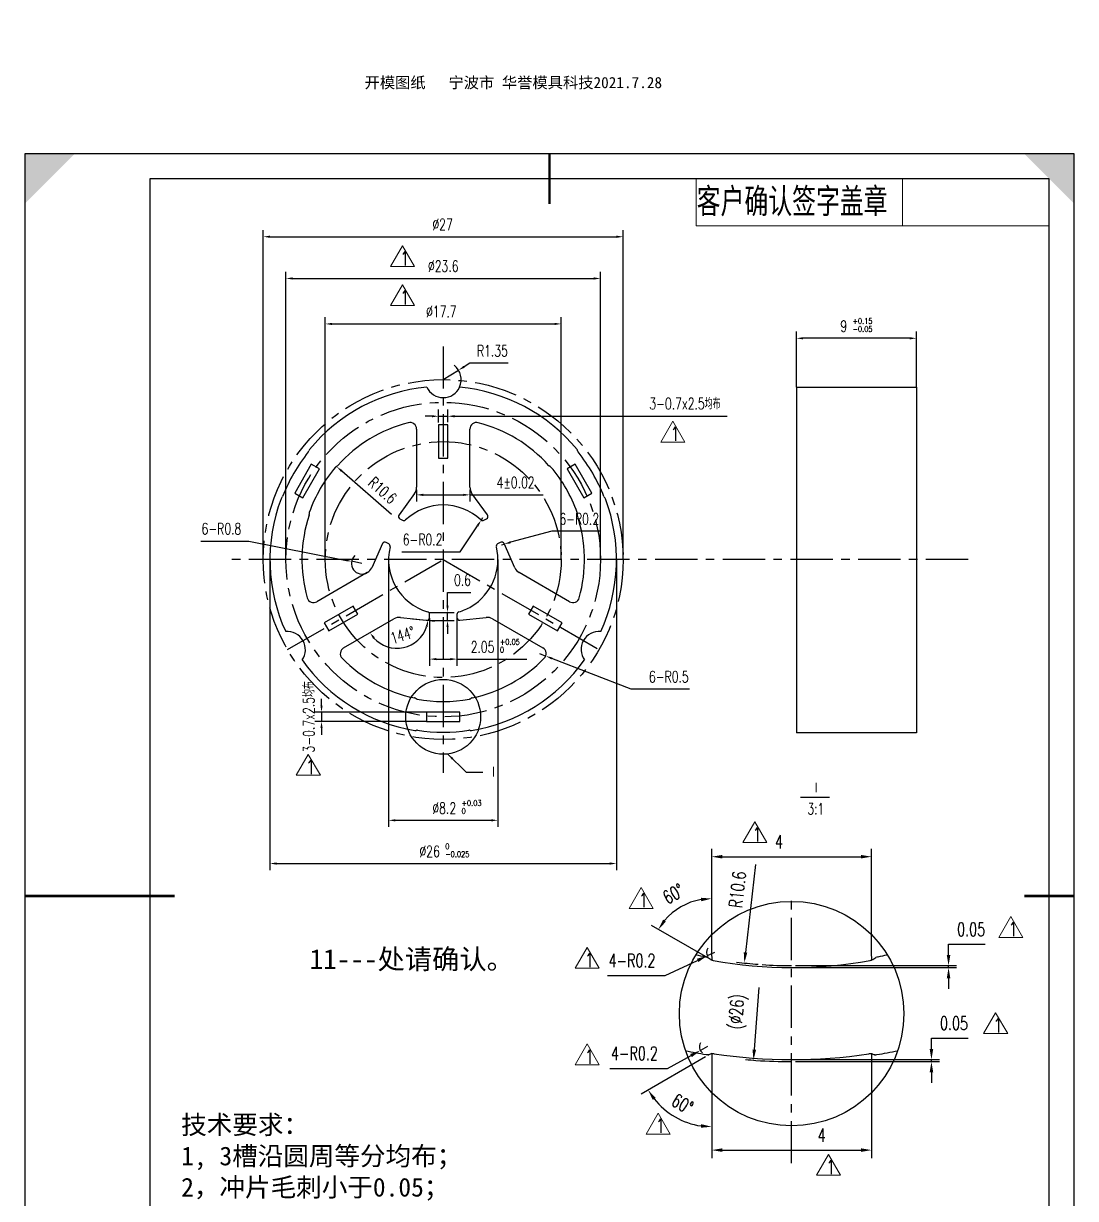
# Model space of a CAD drawing. Header units: millimetres. Extents: x 2517 to 77584, y 486 to 45347.
# Drawn here: x 2979.3 to 3058.2, y 1071.7 to 1159.9 of the extents above; entities that cross this region are included whole.
import ezdxf

# ---------------------------------------------------------------- set-up
doc = ezdxf.new("R2010")
doc.units = ezdxf.units.MM
doc.linetypes.add('CENTER', pattern=[50.8, 31.75, -6.35, 6.35, -6.35])
for name, color, linetype in [('01', 7, 'Continuous'), ('02', 1, 'Continuous'), ('3', 3, 'Continuous'), ('CENTER', 1, 'CENTER'), ('DIM', 3, 'Continuous'), ('PART', 6, 'Continuous'), ('PH', 140, 'Continuous'), ('TEXT', 3, 'Continuous'), ('图框线', 4, 'Continuous')]:
    doc.layers.add(name, color=color, linetype=linetype)
doc.layers.add('中心线', color=1, linetype='CENTER', lineweight=9)
doc.layers.add('实线', color=7, linetype='Continuous', lineweight=25)
doc.styles.add('BZZX', font='romans.shx', dxfattribs={"width": 0.8})
doc.styles.add('HZ1', font='', dxfattribs={"width": 0.8})
doc.styles.get("Standard").update_dxf_attribs({"font": 'simfang.ttf'})
doc.styles.add('工程字', font='romans.shx', dxfattribs={"width": 0.7, "bigfont": 'gbcbig.shx'})
doc.styles.get('HZ1').set_extended_font_data('NSimSun')
doc.dimstyles.new('副本 ISO-25-1.5', dxfattribs={"dimtxt": 0.85, "dimasz": 0.5, "dimexe": 0.5, "dimexo": 0, "dimgap": 0.5, "dimtad": 1, "dimtoh": 1, "dimdec": 3, "dimzin": 9, "dimdsep": 46, "dimtxsty": '工程字', "dimcen": 0.5, "dimclrd": 3, "dimclre": 3, "dimclrt": 4, "dimadec": 1, "dimazin": 0, "dimtfac": 1, "dimtdec": 3, "dimtmove": 0, "dimatfit": 3, "dimfxl": 1, "dimarcsym": 0})
doc.dimstyles.new('放大3倍', dxfattribs={"dimtxt": 1, "dimasz": 0.8, "dimexe": 0.6, "dimexo": 0.3, "dimtad": 1, "dimtoh": 1, "dimdec": 3, "dimlfac": 0.333333, "dimzin": 9, "dimdsep": 46, "dimtxsty": '工程字', "dimcen": 1, "dimclrd": 3, "dimclre": 3, "dimclrt": 4, "dimadec": 1, "dimazin": 0, "dimtfac": 0.7, "dimtdec": 3, "dimtmove": 0, "dimatfit": 3, "dimfxl": 1, "dimtolj": 1, "dimarcsym": 0})

# ---------------------------------------------------------------- blocks, each defined once
blk = doc.blocks.new('*U394')
at = {"layer": '01', "const_width": 0.5}
for points in [[(105, 297), (105, 287)], [(0, 148.5), (30, 148.5)], [(210, 148.5), (200, 148.5)], [(105, 0), (105, 5)]]:
    blk.add_lwpolyline(points, dxfattribs=at)
at = {"layer": '01'}
for points in [[(205, 292), (25, 292)], [(25, 292), (25, 5)], [(205, 5), (205, 292)], [(25, 5), (205, 5)]]:
    blk.add_lwpolyline(points, dxfattribs=at)
for points in [[(10, 297), (0, 297), (0, 287)], [(210, 287), (210, 297), (200, 297)], [(10, 0), (0, 0), (0, 10)], [(200, 0), (210, 0), (210, 10)]]:
    blk.add_solid(points, dxfattribs=at)
at = {"layer": '02'}
for points in [[(210, 297), (0, 297)], [(0, 297), (0, 0)], [(210, 0), (210, 297)], [(0, 0), (210, 0)]]:
    blk.add_lwpolyline(points, dxfattribs=at)
blk = doc.blocks.new('*D440')
at = {"layer": 'Defpoints', "color": 0, "transparency": 16777216}
for p in [(3006.701, 1119.628), (3014.901, 1119.628), (3014.901, 1100.063)]:
    blk.add_point(p, dxfattribs=at)
at = {"layer": 'DIM', "color": 3, "lineweight": -2, "transparency": 16777216}
for p, q in [((3006.701, 1119.628), (3006.701, 1099.563)), ((3014.901, 1119.628), (3014.901, 1099.563)), ((3007.201, 1100.063), (3014.401, 1100.063))]:
    blk.add_line(p, q, dxfattribs=at)
at = {"layer": 'DIM', "color": 3, "transparency": 16777216}
for points in [[(3007.201, 1100.146), (3007.201, 1099.979), (3006.701, 1100.063)], [(3014.401, 1100.146), (3014.401, 1099.979), (3014.901, 1100.063)]]:
    blk.add_solid(points, dxfattribs=at)
at = {"layer": 'DIM', "color": 4, "transparency": 16777216, "insert": (3011.83, 1101.059), "char_height": 0.85, "attachment_point": 5, "style": '工程字'}
blk.add_mtext('%%C8.2 {\\H0.5x;\\S+0.03^ 0;}', dxfattribs=at)
blk = doc.blocks.new('*D441')
at = {"layer": 'Defpoints', "color": 0, "transparency": 16777216}
for p in [(2997.801, 1119.628), (3023.801, 1119.628), (3023.801, 1096.821)]:
    blk.add_point(p, dxfattribs=at)
at = {"layer": 'DIM', "color": 3, "lineweight": -2, "transparency": 16777216}
for p, q in [((2997.801, 1119.628), (2997.801, 1096.321)), ((3023.801, 1119.628), (3023.801, 1096.321)), ((2998.301, 1096.821), (3023.301, 1096.821))]:
    blk.add_line(p, q, dxfattribs=at)
at = {"layer": 'DIM', "color": 3, "transparency": 16777216}
for points in [[(2998.301, 1096.904), (2998.301, 1096.737), (2997.801, 1096.821)], [(3023.301, 1096.904), (3023.301, 1096.737), (3023.801, 1096.821)]]:
    blk.add_solid(points, dxfattribs=at)
at = {"layer": 'DIM', "color": 4, "transparency": 16777216, "insert": (3010.888, 1097.817), "char_height": 0.85, "attachment_point": 5, "style": '工程字'}
blk.add_mtext('%%C26 {\\H0.5x;\\S0^ -0.025;}', dxfattribs=at)
blk = doc.blocks.new('*D442')
at = {"layer": 'Defpoints', "color": 0, "transparency": 16777216}
for p in [(3009.776, 1115.225), (3011.826, 1115.225), (3011.826, 1112.159)]:
    blk.add_point(p, dxfattribs=at)
at = {"layer": 'DIM', "color": 3, "lineweight": -2, "transparency": 16777216}
for p, q in [((3009.776, 1115.225), (3009.776, 1111.659)), ((3011.826, 1115.225), (3011.826, 1111.659)), ((3010.276, 1112.159), (3011.326, 1112.159)), ((3011.826, 1112.159), (3017.08, 1112.159))]:
    blk.add_line(p, q, dxfattribs=at)
at = {"layer": 'DIM', "color": 3, "transparency": 16777216}
for points in [[(3010.276, 1112.243), (3010.276, 1112.076), (3009.776, 1112.159)], [(3011.326, 1112.243), (3011.326, 1112.076), (3011.826, 1112.159)]]:
    blk.add_solid(points, dxfattribs=at)
at = {"layer": 'DIM', "color": 4, "transparency": 16777216, "insert": (3014.703, 1113.155), "char_height": 0.85, "attachment_point": 5, "style": '工程字'}
blk.add_mtext('2.05 {\\H0.5x;\\S+0.05^ 0;}', dxfattribs=at)
blk = doc.blocks.new('*D443')
at = {"layer": 'Defpoints', "color": 0, "transparency": 16777216}
for p in [(3007.396, 1115.309), (3007.275, 1115.283), (3009.61, 1115.076), (3003.052, 1112.845), (3006.844, 1113.024)]:
    blk.add_point(p, dxfattribs=at)
at = {"layer": 'DIM', "color": 3, "lineweight": -2, "transparency": 16777216}
blk.add_line((3009.61, 1115.076), (3010.158, 1115.019), dxfattribs=at)
blk.add_arc((3007.331, 1115.316), 2.343, 222.25166, 341.74834, dxfattribs=at)
at = {"layer": 'DIM', "color": 3, "transparency": 16777216}
for points in [[(3009.474, 1114.599), (3009.637, 1114.564), (3009.661, 1115.071)], [(3005.53, 1113.691), (3005.664, 1113.79), (3005.302, 1114.144)]]:
    blk.add_solid(points, dxfattribs=at)
at = {"layer": 'DIM', "color": 4, "transparency": 16777216, "insert": (3007.75, 1113.961), "char_height": 0.85, "attachment_point": 5, "rotation": 17.17907, "style": '工程字'}
blk.add_mtext('144°', dxfattribs=at)
blk = doc.blocks.new('*D444')
at = {"layer": 'Defpoints', "color": 0, "transparency": 16777216}
for p in [(3011.95, 1133.838), (3010.801, 1133.128)]:
    blk.add_point(p, dxfattribs=at)
at = {"layer": 'DIM', "color": 3, "lineweight": -2, "transparency": 16777216}
for p, q in [((3010.801, 1133.128), (3011.95, 1133.838)), ((3012.801, 1134.363), (3012.375, 1134.1)), ((3015.681, 1134.363), (3012.801, 1134.363))]:
    blk.add_line(p, q, dxfattribs=at)
blk.add_arc((3010.801, 1133.128), 1.35, 335.57438, 52.91669, dxfattribs=at)
at = {"layer": 'DIM', "color": 3, "transparency": 16777216}
blk.add_solid([(3012.331, 1134.171), (3012.419, 1134.03), (3011.95, 1133.838)], dxfattribs=at)
at = {"layer": 'DIM', "color": 4, "transparency": 16777216, "insert": (3014.491, 1135.288), "char_height": 0.85, "attachment_point": 5, "style": '工程字'}
blk.add_mtext('R1.35', dxfattribs=at)
blk = doc.blocks.new('*D459')
at = {"layer": 'Defpoints', "color": 0, "transparency": 16777216}
for p in [(3024.301, 1143.852), (2997.301, 1119.628, 0), (3024.301, 1119.628, 0)]:
    blk.add_point(p, dxfattribs=at)
at = {"layer": 'DIM', "color": 3, "lineweight": -2, "transparency": 16777216}
for p, q in [((2997.301, 1119.628), (2997.301, 1144.352)), ((2997.801, 1143.852), (3023.801, 1143.852)), ((3024.301, 1119.628), (3024.301, 1144.352))]:
    blk.add_line(p, q, dxfattribs=at)
at = {"layer": 'DIM', "color": 3, "transparency": 16777216}
for points in [[(2997.801, 1143.935), (2997.801, 1143.769), (2997.301, 1143.852)], [(3023.801, 1143.935), (3023.801, 1143.769), (3024.301, 1143.852)]]:
    blk.add_solid(points, dxfattribs=at)
at = {"layer": 'DIM', "color": 4, "transparency": 16777216, "insert": (3010.755, 1144.777), "char_height": 0.85, "attachment_point": 5, "style": '工程字'}
blk.add_mtext('%%c27', dxfattribs=at)
blk = doc.blocks.new('*D445')
at = {"layer": 'Defpoints', "color": 0, "transparency": 16777216}
for p in [(3010.451, 1130.382), (3010.451, 1129.911), (3011.151, 1129.936)]:
    blk.add_point(p, dxfattribs=at)
at = {"layer": 'DIM', "color": 3, "lineweight": -2, "transparency": 16777216}
for p, q in [((3009.951, 1130.382), (3009.451, 1130.382)), ((3010.451, 1129.911), (3010.451, 1130.882)), ((3010.451, 1130.382), (3011.151, 1130.382)), ((3011.151, 1129.936), (3011.151, 1130.882)), ((3011.651, 1130.382), (3032.114, 1130.382))]:
    blk.add_line(p, q, dxfattribs=at)
at = {"layer": 'DIM', "color": 3, "transparency": 16777216}
for points in [[(3009.951, 1130.465), (3009.951, 1130.298), (3010.451, 1130.382)], [(3011.651, 1130.465), (3011.651, 1130.298), (3011.151, 1130.382)]]:
    blk.add_solid(points, dxfattribs=at)
at = {"layer": 'DIM', "color": 4, "transparency": 16777216, "insert": (3028.937, 1131.335), "char_height": 0.85, "attachment_point": 5, "style": '工程字'}
blk.add_mtext('3-0.7x2.5均布', dxfattribs=at)
blk = doc.blocks.new('*D446')
at = {"layer": 'Defpoints', "color": 0, "transparency": 16777216}
for p in [(3008.801, 1124.855), (3012.801, 1124.855), (3012.801, 1124.484)]:
    blk.add_point(p, dxfattribs=at)
at = {"layer": 'DIM', "color": 3, "lineweight": -2, "transparency": 16777216}
for p, q in [((3008.801, 1124.855), (3008.801, 1123.984)), ((3009.301, 1124.484), (3012.301, 1124.484)), ((3012.801, 1124.855), (3012.801, 1123.984)), ((3012.801, 1124.484), (3018.293, 1124.484))]:
    blk.add_line(p, q, dxfattribs=at)
at = {"layer": 'DIM', "color": 3, "transparency": 16777216}
for points in [[(3009.301, 1124.567), (3009.301, 1124.401), (3008.801, 1124.484)], [(3012.301, 1124.567), (3012.301, 1124.401), (3012.801, 1124.484)]]:
    blk.add_solid(points, dxfattribs=at)
at = {"layer": 'DIM', "color": 4, "transparency": 16777216, "insert": (3016.234, 1125.409), "char_height": 0.85, "attachment_point": 5, "style": '工程字'}
blk.add_mtext('4%%P0.02', dxfattribs=at)
blk = doc.blocks.new('*D447')
at = {"layer": 'Defpoints', "color": 0, "transparency": 16777216}
for p in [(3002.813, 1126.596), (3010.801, 1119.628)]:
    blk.add_point(p, dxfattribs=at)
at = {"layer": 'DIM', "color": 3, "lineweight": -2, "transparency": 16777216}
blk.add_line((3006.916, 1123.017), (3003.19, 1126.268), dxfattribs=at)
at = {"layer": 'DIM', "color": 3, "transparency": 16777216}
blk.add_solid([(3003.245, 1126.33), (3003.135, 1126.205), (3002.813, 1126.596)], dxfattribs=at)
at = {"layer": 'DIM', "color": 4, "transparency": 16777216, "insert": (3006.251, 1124.825), "char_height": 0.85, "attachment_point": 5, "rotation": 318.90261, "style": '工程字'}
blk.add_mtext('R10.6', dxfattribs=at)
blk = doc.blocks.new('bj1')
at = {"layer": '中心线'}
for p, q in [((-2.41, 0), (0, 4.17)), ((2.41, 0), (0, 4.17)), ((2.41, 0), (-2.41, 0))]:
    blk.add_line(p, q, dxfattribs=at)
at = {"layer": '中心线', "insert": (-0.51, 3.02), "char_height": 2.8, "width": 1.3542, "attachment_point": 1, "style": 'BZZX'}
blk.add_mtext('1', dxfattribs=at)
blk = doc.blocks.new('*D460')
at = {"layer": 'Defpoints', "color": 0, "transparency": 16777216}
for p in [(3037.303, 1136.232), (3037.303, 1132.57), (3046.303, 1132.57)]:
    blk.add_point(p, dxfattribs=at)
at = {"layer": 'DIM', "color": 3, "lineweight": -2, "transparency": 16777216}
for p, q in [((3037.303, 1132.57), (3037.303, 1136.732)), ((3046.303, 1132.57), (3046.303, 1136.732)), ((3045.803, 1136.232), (3037.803, 1136.232))]:
    blk.add_line(p, q, dxfattribs=at)
at = {"layer": 'DIM', "color": 3, "transparency": 16777216}
for points in [[(3037.803, 1136.315), (3037.803, 1136.148), (3037.303, 1136.232)], [(3045.803, 1136.315), (3045.803, 1136.148), (3046.303, 1136.232)]]:
    blk.add_solid(points, dxfattribs=at)
at = {"layer": 'DIM', "color": 4, "transparency": 16777216, "insert": (3041.803, 1137.227), "char_height": 0.85, "attachment_point": 5, "style": '工程字'}
blk.add_mtext('9 {\\H0.5x;\\S+0.15^ -0.05;}', dxfattribs=at)
blk = doc.blocks.new('*D461')
at = {"layer": 'Defpoints', "color": 0, "transparency": 16777216}
for p in [(3009.776, 1115.659), (3009.776, 1115.059), (3011.122, 1115.059)]:
    blk.add_point(p, dxfattribs=at)
at = {"layer": 'DIM', "color": 3, "lineweight": -2, "transparency": 16777216}
for p, q in [((3011.122, 1116.159), (3011.122, 1117.166)), ((3011.122, 1117.166), (3012.869, 1117.166)), ((3009.776, 1115.659), (3011.622, 1115.659)), ((3011.122, 1115.059), (3011.122, 1115.659)), ((3009.776, 1115.059), (3011.622, 1115.059)), ((3011.122, 1114.559), (3011.122, 1114.059))]:
    blk.add_line(p, q, dxfattribs=at)
at = {"layer": 'DIM', "color": 3, "transparency": 16777216}
for points in [[(3011.039, 1116.159), (3011.205, 1116.159), (3011.122, 1115.659)], [(3011.039, 1114.559), (3011.205, 1114.559), (3011.122, 1115.059)]]:
    blk.add_solid(points, dxfattribs=at)
at = {"layer": 'DIM', "color": 4, "transparency": 16777216, "insert": (3012.245, 1118.091), "char_height": 0.85, "attachment_point": 5, "style": '工程字'}
blk.add_mtext('0.6', dxfattribs=at)
blk = doc.blocks.new('*D448')
at = {"layer": 'Defpoints', "color": 0, "transparency": 16777216}
for p in [(3003.921, 1119.497), (3004.706, 1119.343)]:
    blk.add_point(p, dxfattribs=at)
at = {"layer": 'DIM', "color": 3, "linetype": 'ByBlock', "lineweight": -2, "transparency": 16777216}
for p, q in [((2992.602, 1121.015), (2996.219, 1121.015)), ((2996.219, 1121.015), (3003.43, 1119.594)), ((3004.706, 1119.343), (3003.921, 1119.497))]:
    blk.add_line(p, q, dxfattribs=at)
blk.add_arc((3004.706, 1119.343), 0.8, 133.04118, 300, dxfattribs=at)
at = {"layer": 'DIM', "color": 3, "transparency": 16777216}
blk.add_solid([(3003.447, 1119.676), (3003.414, 1119.512), (3003.921, 1119.497)], dxfattribs=at)
at = {"layer": 'DIM', "color": 4, "transparency": 16777216, "insert": (2994.16, 1121.94), "char_height": 0.85, "attachment_point": 5, "style": '工程字'}
blk.add_mtext('6-R0.8', dxfattribs=at)
blk = doc.blocks.new('*D449')
at = {"layer": 'Defpoints', "color": 0, "transparency": 16777216}
for p in [(3018.026, 1112.571), (3018.492, 1112.39)]:
    blk.add_point(p, dxfattribs=at)
at = {"layer": 'DIM', "color": 3, "linetype": 'ByBlock', "lineweight": -2, "transparency": 16777216}
for p, q in [((3018.026, 1112.571), (3018.492, 1112.39)), ((3024.894, 1109.912), (3018.958, 1112.21)), ((3029.286, 1109.912), (3024.894, 1109.912))]:
    blk.add_line(p, q, dxfattribs=at)
at = {"layer": 'DIM', "color": 3, "transparency": 16777216}
blk.add_solid([(3018.988, 1112.287), (3018.928, 1112.132), (3018.492, 1112.39)], dxfattribs=at)
at = {"layer": 'DIM', "color": 4, "transparency": 16777216, "insert": (3027.728, 1110.837), "char_height": 0.85, "attachment_point": 5, "style": '工程字'}
blk.add_mtext('6-R0.5', dxfattribs=at)
blk = doc.blocks.new('*D462')
at = {"layer": 'Defpoints', "color": 0, "transparency": 16777216}
for p in [(3019.651, 1137.309), (3001.951, 1119.628), (3019.651, 1119.628)]:
    blk.add_point(p, dxfattribs=at)
at = {"layer": 'DIM', "color": 3, "lineweight": -2, "transparency": 16777216}
for p, q in [((3001.951, 1119.628), (3001.951, 1137.809)), ((3019.651, 1119.628), (3019.651, 1137.809)), ((3002.451, 1137.309), (3019.151, 1137.309))]:
    blk.add_line(p, q, dxfattribs=at)
at = {"layer": 'DIM', "color": 3, "transparency": 16777216}
for points in [[(3002.451, 1137.393), (3002.451, 1137.226), (3001.951, 1137.309)], [(3019.151, 1137.393), (3019.151, 1137.226), (3019.651, 1137.309)]]:
    blk.add_solid(points, dxfattribs=at)
at = {"layer": 'DIM', "color": 4, "transparency": 16777216, "insert": (3010.663, 1138.234), "char_height": 0.85, "attachment_point": 5, "style": '工程字'}
blk.add_mtext('%%c17.7', dxfattribs=at)
blk = doc.blocks.new('*D450')
at = {"layer": 'Defpoints', "color": 0, "transparency": 16777216}
for p in [(3013.648, 1122.583), (3013.758, 1122.75)]:
    blk.add_point(p, dxfattribs=at)
at = {"layer": 'DIM', "color": 3, "linetype": 'ByBlock', "lineweight": -2, "transparency": 16777216}
for p, q in [((3013.758, 1122.75), (3013.648, 1122.583)), ((3012.083, 1120.205), (3013.373, 1122.166)), ((3007.692, 1120.205), (3012.083, 1120.205))]:
    blk.add_line(p, q, dxfattribs=at)
at = {"layer": 'DIM', "color": 3, "transparency": 16777216}
blk.add_solid([(3013.304, 1122.211), (3013.443, 1122.12), (3013.648, 1122.583)], dxfattribs=at)
at = {"layer": 'DIM', "color": 4, "transparency": 16777216, "insert": (3009.25, 1121.13), "char_height": 0.85, "attachment_point": 5, "style": '工程字'}
blk.add_mtext('6-R0.2', dxfattribs=at)
blk = doc.blocks.new('*D451')
at = {"layer": 'Defpoints', "color": 0, "transparency": 16777216}
for p in [(3015.179, 1120.741), (3015.372, 1120.793)]:
    blk.add_point(p, dxfattribs=at)
at = {"layer": 'DIM', "color": 3, "linetype": 'ByBlock', "lineweight": -2, "transparency": 16777216}
for p, q in [((3018.949, 1121.75), (3015.855, 1120.922)), ((3022.566, 1121.75), (3018.949, 1121.75)), ((3015.179, 1120.741), (3015.372, 1120.793))]:
    blk.add_line(p, q, dxfattribs=at)
blk.add_arc((3015.179, 1120.741), 0.2, 14.96901, 24, dxfattribs=at)
at = {"layer": 'DIM', "color": 3, "transparency": 16777216}
blk.add_solid([(3015.833, 1121.003), (3015.877, 1120.842), (3015.372, 1120.793)], dxfattribs=at)
at = {"layer": 'DIM', "color": 4, "transparency": 16777216, "insert": (3021.007, 1122.675), "char_height": 0.85, "attachment_point": 5, "style": '工程字'}
blk.add_mtext('6-R0.2', dxfattribs=at)
blk = doc.blocks.new('*D463')
at = {"layer": 'Defpoints', "color": 0, "transparency": 16777216}
for p in [(3022.601, 1140.721), (2999.001, 1119.628, 0), (3022.601, 1119.628, 0)]:
    blk.add_point(p, dxfattribs=at)
at = {"layer": 'DIM', "color": 3, "lineweight": -2, "transparency": 16777216}
for p, q in [((2999.001, 1119.628), (2999.001, 1141.221)), ((3022.601, 1119.628), (3022.601, 1141.221)), ((2999.501, 1140.721), (3022.101, 1140.721))]:
    blk.add_line(p, q, dxfattribs=at)
at = {"layer": 'DIM', "color": 3, "transparency": 16777216}
for points in [[(2999.501, 1140.804), (2999.501, 1140.638), (2999.001, 1140.721)], [(3022.101, 1140.804), (3022.101, 1140.638), (3022.601, 1140.721)]]:
    blk.add_solid(points, dxfattribs=at)
at = {"layer": 'DIM', "color": 4, "transparency": 16777216, "insert": (3010.801, 1141.646), "char_height": 0.85, "attachment_point": 5, "style": '工程字'}
blk.add_mtext('%%c23.6', dxfattribs=at)
blk = doc.blocks.new('*D464')
at = {"layer": 'Defpoints', "color": 0, "transparency": 16777216}
for p in [(3001.671, 1107.478), (3009.551, 1108.178), (3009.551, 1107.478)]:
    blk.add_point(p, dxfattribs=at)
at = {"layer": 'DIM', "color": 3, "lineweight": -2, "transparency": 16777216}
for p, q in [((3001.671, 1108.678), (3001.671, 1109.178)), ((3009.551, 1108.178), (3001.171, 1108.178)), ((3009.551, 1107.478), (3001.171, 1107.478)), ((3001.671, 1108.178), (3001.671, 1107.478)), ((3001.671, 1106.978), (3001.671, 1106.478))]:
    blk.add_line(p, q, dxfattribs=at)
at = {"layer": 'DIM', "color": 3, "transparency": 16777216}
for points in [[(3001.587, 1108.678), (3001.754, 1108.678), (3001.671, 1108.178)], [(3001.587, 1106.978), (3001.754, 1106.978), (3001.671, 1107.478)]]:
    blk.add_solid(points, dxfattribs=at)
at = {"layer": 'DIM', "color": 4, "transparency": 16777216, "insert": (3000.718, 1107.828), "char_height": 0.85, "attachment_point": 5, "rotation": 90, "style": '工程字'}
blk.add_mtext('3-0.7x2.5均布', dxfattribs=at)
blk = doc.blocks.new('*D452')
at = {"layer": 'Defpoints', "color": 0, "transparency": 16777216}
for p in [(3030.944, 1082.574), (3042.944, 1082.574, 0), (3042.944, 1075.317)]:
    blk.add_point(p, dxfattribs=at)
at = {"layer": 'PART', "color": 3, "lineweight": -2, "transparency": 16777216}
for p, q in [((3030.944, 1082.274), (3030.944, 1074.717)), ((3042.944, 1082.274), (3042.944, 1074.717)), ((3031.744, 1075.317), (3042.144, 1075.317))]:
    blk.add_line(p, q, dxfattribs=at)
at = {"layer": 'PART', "color": 3, "transparency": 16777216}
for points in [[(3031.744, 1075.451), (3031.744, 1075.184), (3030.944, 1075.317)], [(3042.144, 1075.451), (3042.144, 1075.184), (3042.944, 1075.317)]]:
    blk.add_solid(points, dxfattribs=at)
at = {"layer": 'PART', "color": 4, "transparency": 16777216, "insert": (3039.204, 1076.442), "char_height": 1, "attachment_point": 5, "style": '工程字'}
blk.add_mtext('\\A1;4', dxfattribs=at)
blk = doc.blocks.new('*D453')
at = {"layer": 'Defpoints', "color": 0, "transparency": 16777216}
for p in [(3042.944, 1097.333), (3030.944, 1089.576), (3042.944, 1089.576)]:
    blk.add_point(p, dxfattribs=at)
at = {"layer": 'PART', "color": 3, "lineweight": -2, "transparency": 16777216}
for p, q in [((3030.944, 1089.876), (3030.944, 1097.933)), ((3042.944, 1089.876), (3042.944, 1097.933)), ((3031.744, 1097.333), (3042.144, 1097.333))]:
    blk.add_line(p, q, dxfattribs=at)
at = {"layer": 'PART', "color": 3, "transparency": 16777216}
for points in [[(3031.744, 1097.467), (3031.744, 1097.2), (3030.944, 1097.333)], [(3042.144, 1097.467), (3042.144, 1097.2), (3042.944, 1097.333)]]:
    blk.add_solid(points, dxfattribs=at)
at = {"layer": 'PART', "color": 4, "transparency": 16777216, "insert": (3035.994, 1098.458), "char_height": 1, "attachment_point": 5, "style": '工程字'}
blk.add_mtext('\\A1;4', dxfattribs=at)
blk = doc.blocks.new('*D454')
at = {"layer": 'Defpoints', "color": 0, "transparency": 16777216}
for p in [(3036.944, 1089.158), (3036.944, 1089.008), (3048.719, 1089.158)]:
    blk.add_point(p, dxfattribs=at)
at = {"layer": 'PART', "color": 3, "lineweight": -2, "transparency": 16777216}
for p, q in [((3048.719, 1089.958), (3048.719, 1090.758)), ((3048.719, 1090.758), (3051.477, 1090.758)), ((3037.244, 1089.158), (3049.319, 1089.158)), ((3037.244, 1089.008), (3049.319, 1089.008)), ((3048.719, 1089.008), (3048.719, 1089.158)), ((3048.719, 1088.208), (3048.719, 1087.408))]:
    blk.add_line(p, q, dxfattribs=at)
at = {"layer": 'PART', "color": 3, "transparency": 16777216}
for points in [[(3048.586, 1089.958), (3048.852, 1089.958), (3048.719, 1089.158)], [(3048.586, 1088.208), (3048.852, 1088.208), (3048.719, 1089.008)]]:
    blk.add_solid(points, dxfattribs=at)
at = {"layer": 'PART', "color": 4, "transparency": 16777216, "insert": (3050.411, 1091.883), "char_height": 1, "attachment_point": 5, "style": '工程字'}
blk.add_mtext('\\A1;0.05', dxfattribs=at)
blk = doc.blocks.new('*D455')
at = {"layer": 'Defpoints', "color": 0, "transparency": 16777216}
for p in [(3036.944, 1082.108), (3036.944, 1081.958), (3047.435, 1082.108)]:
    blk.add_point(p, dxfattribs=at)
at = {"layer": 'PART', "color": 3, "lineweight": -2, "transparency": 16777216}
for p, q in [((3047.435, 1082.908), (3047.435, 1083.708)), ((3047.435, 1083.708), (3050.193, 1083.708)), ((3037.244, 1082.108), (3048.035, 1082.108)), ((3037.244, 1081.958), (3048.035, 1081.958)), ((3047.435, 1081.958), (3047.435, 1082.108)), ((3047.435, 1081.158), (3047.435, 1080.358))]:
    blk.add_line(p, q, dxfattribs=at)
at = {"layer": 'PART', "color": 3, "transparency": 16777216}
for points in [[(3047.301, 1082.908), (3047.568, 1082.908), (3047.435, 1082.108)], [(3047.301, 1081.158), (3047.568, 1081.158), (3047.435, 1081.958)]]:
    blk.add_solid(points, dxfattribs=at)
at = {"layer": 'PART', "color": 4, "transparency": 16777216, "insert": (3049.126, 1084.833), "char_height": 1, "attachment_point": 5, "style": '工程字'}
blk.add_mtext('\\A1;0.05', dxfattribs=at)
blk = doc.blocks.new('*D437')
at = {"layer": 'Defpoints', "color": 0, "transparency": 16777216}
for p in [(3036.944, 1120.958), (3033.395, 1089.356)]:
    blk.add_point(p, dxfattribs=at)
at = {"layer": 'PART', "color": 3, "lineweight": -2, "transparency": 16777216}
blk.add_line((3034.226, 1096.754), (3033.484, 1090.151), dxfattribs=at)
blk.add_arc((3036.944, 1120.958), 31.8, 262.51113, 265.47146, dxfattribs=at)
at = {"layer": 'PART', "color": 3, "transparency": 16777216}
blk.add_solid([(3033.352, 1090.166), (3033.617, 1090.136), (3033.395, 1089.356)], dxfattribs=at)
at = {"layer": 'PART', "color": 4, "transparency": 16777216, "insert": (3032.882, 1094.868), "char_height": 1, "attachment_point": 5, "rotation": 83.59218, "style": '工程字'}
blk.add_mtext('\\A1;R10.6', dxfattribs=at)
blk = doc.blocks.new('*D456')
at = {"layer": 'Defpoints', "color": 0, "transparency": 16777216}
for p in [(3039.805, 1159.853), (3034.083, 1082.063)]:
    blk.add_point(p, dxfattribs=at)
at = {"layer": 'PART', "color": 3, "lineweight": -2, "transparency": 16777216}
blk.add_line((3034.485, 1087.531), (3034.142, 1082.861), dxfattribs=at)
blk.add_arc((3036.944, 1120.958), 39, 264.91126, 266.06707, dxfattribs=at)
at = {"layer": 'PART', "color": 3, "transparency": 16777216}
blk.add_solid([(3034.009, 1082.87), (3034.275, 1082.851), (3034.083, 1082.063)], dxfattribs=at)
at = {"layer": 'PART', "color": 4, "transparency": 16777216, "insert": (3032.96, 1085.697), "char_height": 1, "attachment_point": 5, "rotation": 85.79273, "style": '工程字'}
blk.add_mtext('\\A1;(∅26)', dxfattribs=at)
blk = doc.blocks.new('*D438')
at = {"layer": 'Defpoints', "color": 0, "transparency": 16777216}
for p in [(3030.096, 1082.795), (3030.623, 1083.081)]:
    blk.add_point(p, dxfattribs=at)
at = {"layer": 'PART', "color": 3, "lineweight": -2, "transparency": 16777216}
for p, q in [((3030.623, 1083.081), (3030.096, 1082.795)), ((3027.624, 1081.453), (3029.393, 1082.413)), ((3023.299, 1081.453), (3027.624, 1081.453))]:
    blk.add_line(p, q, dxfattribs=at)
blk.add_arc((3030.623, 1083.081), 0.6, 151.20549, 231.878, dxfattribs=at)
at = {"layer": 'PART', "color": 3, "transparency": 16777216}
blk.add_solid([(3029.33, 1082.531), (3029.457, 1082.296), (3030.096, 1082.795)], dxfattribs=at)
at = {"layer": 'PART', "color": 4, "transparency": 16777216, "insert": (3025.149, 1082.578), "char_height": 1, "attachment_point": 5, "style": '工程字'}
blk.add_mtext('\\A1;4-R0.2', dxfattribs=at)
blk = doc.blocks.new('*D439')
at = {"layer": 'Defpoints', "color": 0, "transparency": 16777216}
for p in [(3030.612, 1089.893), (3031.156, 1090.147)]:
    blk.add_point(p, dxfattribs=at)
at = {"layer": 'PART', "color": 3, "lineweight": -2, "transparency": 16777216}
for p, q in [((3031.156, 1090.147), (3030.612, 1089.893)), ((3027.443, 1088.411), (3029.888, 1089.554)), ((3023.118, 1088.411), (3027.443, 1088.411))]:
    blk.add_line(p, q, dxfattribs=at)
blk.add_arc((3031.156, 1090.147), 0.6, 147.75347, 211.35211, dxfattribs=at)
at = {"layer": 'PART', "color": 3, "transparency": 16777216}
blk.add_solid([(3029.831, 1089.675), (3029.944, 1089.433), (3030.612, 1089.893)], dxfattribs=at)
at = {"layer": 'PART', "color": 4, "transparency": 16777216, "insert": (3024.968, 1089.536), "char_height": 1, "attachment_point": 5, "style": '工程字'}
blk.add_mtext('\\A1;4-R0.2', dxfattribs=at)
blk = doc.blocks.new('*D457')
at = {"layer": 'Defpoints', "color": 0, "transparency": 16777216}
for p in [(3030.738, 1082.455, 0), (3030.944, 1082.574, 0), (3030.944, 1082.574, 0), (3030.944, 1082.301, 0), (3027.408, 1078.359)]:
    blk.add_point(p, dxfattribs=at)
at = {"layer": 'PART', "color": 3, "lineweight": -2, "transparency": 16777216}
for p, q in [((3030.478, 1082.305), (3025.66, 1079.523)), ((3030.944, 1082.001), (3030.944, 1076.472))]:
    blk.add_line(p, q, dxfattribs=at)
blk.add_arc((3030.944, 1082.574), 5.502, 218.33838, 261.66162, dxfattribs=at)
at = {"layer": 'PART', "color": 3, "transparency": 16777216}
for points in [[(3026.518, 1079.086), (3026.739, 1079.236), (3026.179, 1079.823)], [(3030.156, 1077.263), (3030.137, 1076.997), (3030.944, 1077.072)]]:
    blk.add_solid(points, dxfattribs=at)
at = {"layer": 'PART', "color": 4, "transparency": 16777216, "insert": (3028.756, 1078.783), "char_height": 1, "attachment_point": 5, "rotation": 330, "style": '工程字'}
blk.add_mtext('\\A1;60°', dxfattribs=at)
blk = doc.blocks.new('*D458')
at = {"layer": 'Defpoints', "color": 0, "transparency": 16777216}
for p in [(3029.366, 1093.911), (3030.944, 1089.849), (3030.908, 1089.597), (3030.944, 1089.576), (3030.944, 1089.576)]:
    blk.add_point(p, dxfattribs=at)
at = {"layer": 'PART', "color": 3, "lineweight": -2, "transparency": 16777216}
for p, q in [((3030.944, 1090.149), (3030.944, 1094.789)), ((3030.648, 1089.747), (3026.43, 1092.183))]:
    blk.add_line(p, q, dxfattribs=at)
blk.add_arc((3030.944, 1089.576), 4.613, 99.94922, 140.05078, dxfattribs=at)
at = {"layer": 'PART', "color": 3, "transparency": 16777216}
for points in [[(3030.136, 1094.252), (3030.159, 1093.987), (3030.944, 1094.189)], [(3027.517, 1092.462), (3027.299, 1092.614), (3026.949, 1091.883)]]:
    blk.add_solid(points, dxfattribs=at)
at = {"layer": 'PART', "color": 4, "transparency": 16777216, "insert": (3028.075, 1094.545), "char_height": 1, "attachment_point": 5, "rotation": 30, "style": '工程字'}
blk.add_mtext('\\A1;60°', dxfattribs=at)

msp = doc.modelspace()

# ---------------------------------------------------------------- linework, layer by layer
at = {"layer": '3'}
for p, q in [((3009.776, 1115.5441), (3009.776, 1115.6587)), ((3008.503, 1115.1925), (3009.776, 1115.0587)), ((3009.776, 1115.2253), (3009.776, 1115.0587))]:
    msp.add_line(p, q, dxfattribs=at)
at = {"layer": 'CENTER', "ltscale": 0.1}
for p, q in [((3010.801, 1135.6285, 0), (3010.801, 1103.6285, 0)), ((3050.1885, 1119.6285, 0), (2994.801, 1119.6285, 0)), ((3036.9442, 1074.3254), (3036.9442, 1094.3842))]:
    msp.add_line(p, q, dxfattribs=at)
at = {"layer": 'CENTER', "linetype": 'CENTER', "ltscale": 0.1}
for p, q in [((2999.1097, 1112.8785), (3010.801, 1119.6285, 0)), ((3010.801, 1119.6285, 0), (3022.4924, 1112.8785))]:
    msp.add_line(p, q, dxfattribs=at)
at = {"layer": 'CENTER', "ltscale": 0.1}
for centre, radius in [((3010.801, 1119.6285, 0), 13.5), ((3010.801, 1119.6285, 0), 11.8), ((3010.801, 1119.6285), 8.85)]:
    msp.add_circle(centre, radius, dxfattribs=at)
at = {"layer": 'DIM', "color": 4}
msp.add_line((3037.6014, 1101.7934), (3039.7733, 1101.7934), dxfattribs=at)
at = {"layer": 'PART', "color": 7}
for p, q in [((3037.3033, 1132.5702), (3046.3033, 1132.5702)), ((3037.3033, 1132.5702, 0), (3037.3033, 1106.6285, 0)), ((3046.3033, 1132.5702, 0), (3046.3033, 1106.6285, 0)), ((3008.801, 1129.4142), (3008.801, 1125.05)), ((3012.801, 1125.05), (3012.801, 1129.4142)), ((3002.7714, 1126.6078), (3002.8486, 1126.6523)), ((3018.8307, 1126.6078), (3018.7535, 1126.6523)), ((3008.6482, 1124.5797), (3007.4865, 1122.9808)), ((3014.1155, 1122.9808), (3012.9538, 1124.5797)), ((3000.742, 1123.0927), (3000.742, 1123.0036)), ((3007.5483, 1122.69), (3007.7439, 1122.5771)), ((3013.8581, 1122.5771), (3014.0537, 1122.69)), ((3020.8601, 1123.0927), (3020.8601, 1123.0036)), ((3006.2406, 1120.8228), (3005.4367, 1119.0172)), ((3006.7189, 1120.8017), (3006.5233, 1120.9147)), ((3015.0787, 1120.9147), (3014.8831, 1120.8017)), ((3016.1653, 1119.0172), (3015.3614, 1120.8228)), ((3005.1059, 1118.6498), (3001.3264, 1116.4677)), ((3020.2757, 1116.4677), (3016.4962, 1118.6498)), ((3009.776, 1115.2808), (3009.776, 1115.5067)), ((3011.826, 1115.5067), (3011.826, 1115.2808)), ((3003.3264, 1113.0036), (3007.1059, 1115.1857)), ((3007.5895, 1115.2885), (3009.5551, 1115.0819)), ((3012.0469, 1115.0819), (3014.0125, 1115.2885)), ((3014.4962, 1115.1857), (3018.2757, 1113.0036)), ((3008.7716, 1109.1849), (3008.6944, 1109.2295)), ((3012.8304, 1109.1849), (3012.9076, 1109.2295)), ((3046.3033, 1106.6285), (3037.3033, 1106.6285)), ((3030.856, 1089.627), (3030.6243, 1089.7608)), ((3043.0324, 1089.627, 0), (3043.264, 1089.7608, 0))]:
    msp.add_line(p, q, dxfattribs=at)
at = {"layer": 'PART', "color": 3}
for p, q in [((3030.5622, 1089.7966), (3030.5407, 1089.8091)), ((3030.9442, 1089.8491), (3030.9442, 1089.5761)), ((3042.9442, 1089.8491), (3042.9442, 1089.5761)), ((3043.3316, 1089.7998, 0), (3043.3477, 1089.8091, 0)), ((3030.9442, 1089.5761), (3030.9083, 1089.5968)), ((3042.9442, 1089.5761, 0), (3042.9623, 1089.5865, 0)), ((3030.9442, 1082.5738, 0), (3030.7378, 1082.4547, 0)), ((3030.9442, 1082.5738, 0), (3030.9442, 1082.3008, 0)), ((3042.9442, 1082.5738, 0), (3043.1505, 1082.4547, 0)), ((3042.9442, 1082.5738, 0), (3042.9442, 1082.3008, 0))]:
    msp.add_line(p, q, dxfattribs=at)
at = {"layer": 'PART', "color": 7}
for points in [[(3010.451, 1127.2285), (3011.151, 1127.2285), (3011.151, 1129.7285), (3010.451, 1129.7285)], [(3001.51, 1126.436), (3000.9038, 1126.786), (2999.6538, 1124.621), (3000.26, 1124.271)], [(3021.342, 1124.271), (3021.9482, 1124.621), (3020.6982, 1126.786), (3020.092, 1126.436)], [(3004.3942, 1115.5254), (3004.0442, 1116.1316), (3001.8792, 1114.8816), (3002.2292, 1114.2754)], [(3017.5578, 1116.1316), (3017.2078, 1115.5254), (3019.3729, 1114.2754), (3019.7229, 1114.8816)], [(3009.551, 1108.1785), (3009.551, 1107.4785), (3012.051, 1107.4785), (3012.051, 1108.1785)]]:
    msp.add_lwpolyline(points, close=True, dxfattribs=at)
for centre, radius, start, end in [((3010.801, 1119.6285), 13, 95.425524, 140.569086), ((3010.801, 1133.1285), 1.35, 204.425624, 335.574376), ((3010.801, 1119.6285), 13, 39.430914, 84.574476), ((3010.801, 1119.6285), 10.6, 104.331088, 138.253211), ((3008.301, 1129.4142), 0.5, 360, 104.331088), ((3013.301, 1129.4142), 0.5, 75.668912, 180), ((3010.801, 1119.6285), 10.6, 41.746789, 75.668912), ((3010.801, 1119.6285), 12.95, 141.4243, 158.5757), ((3000.5206, 1127.8281), 0.2, 321.4243, 349.954601), ((3000.9144, 1127.7584), 0.2, 140.569086, 169.954601), ((3020.6876, 1127.7584), 0.2, 10.045399, 39.430914), ((3021.0815, 1127.8281), 0.2, 190.045399, 218.5757), ((3010.801, 1119.6285), 12.95, 21.4243, 38.5757), ((3010.801, 1119.6285), 10.65, 139.360342, 160.639658), ((3002.8714, 1126.4346), 0.2, 120, 139.360342), ((3002.7486, 1126.8256), 0.2, 300, 318.210549), ((3018.8535, 1126.8256), 0.2, 221.789451, 240), ((3018.7307, 1126.4346), 0.2, 40.639658, 60), ((3010.801, 1119.6285), 10.65, 19.360342, 40.639658), ((3008.001, 1125.05), 0.8, 324, 360), ((3013.601, 1125.05), 0.8, 180, 216), ((3010.801, 1119.6285), 13, 159.430914, 204.574476), ((2998.817, 1124.1256), 0.2, 130.045399, 159.430914), ((2998.5597, 1124.4318), 0.2, 310.045399, 338.5757), ((3010.801, 1119.6285), 13, 335.425524, 20.569086), ((3023.0424, 1124.4318), 0.2, 201.4243, 229.954601), ((3022.785, 1124.1256), 0.2, 20.569086, 49.954601), ((3010.801, 1119.6285), 4.1, 46.551898, 133.448102), ((3010.801, 1119.6285), 10.6, 161.746789, 195.668912), ((3000.542, 1123.0036), 0.2, 341.789451, 360), ((3000.942, 1123.0927), 0.2, 160.639658, 180), ((3007.6483, 1122.8632), 0.2, 144, 240), ((3007.8439, 1122.7503), 0.2, 240, 313.448102), ((3013.7581, 1122.7503), 0.2, 226.551898, 300), ((3013.9537, 1122.8632), 0.2, 300, 36), ((3020.6601, 1123.0927), 0.2, 360, 19.360342), ((3021.0601, 1123.0036), 0.2, 180, 198.210549), ((3010.801, 1119.6285), 10.6, 344.331088, 18.253211), ((3006.4233, 1120.7414), 0.2, 60, 156), ((3006.6189, 1120.6285), 0.2, 346.551898, 60), ((3014.9831, 1120.6285), 0.2, 120, 193.448102), ((3015.1787, 1120.7414), 0.2, 24, 120), ((3010.801, 1119.6285), 4.1, 166.551898, 253.448102), ((3010.801, 1119.6285), 4.1, 300.803596, 13.448102), ((3004.7059, 1119.3426), 0.8, 300, 336), ((3016.8962, 1119.3426), 0.8, 204, 240), ((3001.0764, 1116.9007), 0.5, 195.668912, 300), ((3020.5257, 1116.9007), 0.5, 240, 344.331088), ((3009.576, 1115.5067), 0.2, 360, 73.448102), ((3012.026, 1115.5067), 0.2, 106.551898, 180), ((3010.801, 1119.6285), 4.1, 286.551898, 300.803596), ((3007.5059, 1114.4929), 0.8, 84, 120), ((3009.576, 1115.2808), 0.2, 264, 0), ((3012.026, 1115.2808), 0.2, 180, 276), ((3014.0962, 1114.4929), 0.8, 60, 96), ((2999.1097, 1112.8785), 1.35, 324.425624, 95.574376), ((3022.4924, 1112.8785), 1.35, 84.425624, 215.574376), ((3003.5764, 1112.5706), 0.5, 120, 224.331088), ((3018.0257, 1112.5706), 0.5, 315.668912, 60), ((3010.801, 1119.6285), 13, 215.425524, 260.569086), ((3010.801, 1119.6285), 10.6, 224.331088, 258.210549), ((3010.801, 1119.6285), 13, 279.430914, 324.574476), ((3010.801, 1119.6285), 10.6, 281.789451, 315.668912), ((3008.5944, 1109.0563), 0.2, 60, 78.210549), ((3008.8716, 1109.3581), 0.2, 240, 259.360342), ((3010.801, 1119.6285), 10.65, 259.360342, 280.639658), ((3012.7304, 1109.3581), 0.2, 280.639658, 300), ((3013.0076, 1109.0563), 0.2, 101.789451, 120), ((3008.7036, 1107.0015), 0.2, 260.569086, 289.954601), ((3008.8402, 1106.6255), 0.2, 81.4243, 109.954601), ((3010.801, 1119.6285), 12.95, 261.4243, 278.5757), ((3012.7619, 1106.6255), 0.2, 70.045399, 98.5757), ((3012.8984, 1107.0015), 0.2, 250.045399, 279.430914), ((3036.9442, 1120.9577), 31.8, 256.965592, 258.210549), ((3030.3243, 1089.2411), 0.6, 60, 78.210549), ((3043.564, 1089.2411), 0.6, 101.789451, 120), ((3036.9442, 1120.9577), 31.8, 281.789451, 283.034408), ((3031.156, 1090.1466), 0.6, 240, 259.360342), ((3036.9442, 1120.9577), 31.95, 259.360342, 280.639658), ((3042.7324, 1090.1466), 0.6, 280.639658, 300), ((3036.9442, 1120.9577), 39, 258.23481, 260.52589), ((3036.9442, 1120.9577), 39, 279.430914, 281.76519), ((3030.6235, 1083.0814), 0.6, 260.52589, 289.911405), ((3031.0321, 1081.9532), 0.6, 81.381103, 109.911405), ((3036.9442, 1120.9577), 38.85, 261.381103, 278.5757), ((3042.8268, 1081.9487), 0.6, 70.045399, 98.5757), ((3043.2363, 1083.0767), 0.6, 250.045399, 279.430914)]:
    msp.add_arc(centre, radius, start, end, dxfattribs=at)
at = {"layer": 'PART', "color": 3}
for radius, start, end in [(31.8, 258.336543, 258.383019), (31.8, 281.616981, 281.651056), (31.95, 259.175961, 259.248479), (31.8, 266.011984, 270), (31.95, 280.759008, 280.824039), (39, 260.73868, 260.843215), (38.85, 261.115672, 261.231704), (39, 266.067072, 270), (38.85, 278.7921, 278.884328), (39, 279.156785, 279.302953)]:
    msp.add_arc((3036.9442, 1120.9577), radius, start, end, dxfattribs=at)
at = {"layer": 'TEXT', "color": 3}
for centre, radius in [((3010.801, 1107.8285, 0), 2.8081), ((3036.9442, 1085.5577, 0), 8.4243)]:
    msp.add_circle(centre, radius, dxfattribs=at)
at = {"layer": '图框线', "color": 7, "linetype": 'Continuous', "lineweight": 20}
for p, q in [((3029.7885, 1148.1915), (3029.7885, 1144.6741)), ((3045.2707, 1148.1915), (3045.2707, 1144.6741)), ((3056.2752, 1144.6741), (3029.7885, 1144.6741))]:
    msp.add_line(p, q, dxfattribs=at)

# ---------------------------------------------------------------- block references
at = {"xscale": 0.375, "yscale": 0.375, "zscale": 0.375}
msp.add_blockref('*U394', (2979.4002, 1038.6915), dxfattribs=at)
at = {"layer": 'PH', "xscale": 0.375, "yscale": 0.375, "zscale": 0.375}
for p in [(3007.7465, 1141.6074), (3007.7465, 1138.6875), (3028.0352, 1128.4474), (3000.6768, 1103.4465), (3034.1749, 1098.3979), (3025.6546, 1093.4555), (3053.3828, 1091.2801), (3021.5984, 1088.9665), (3052.2532, 1084.0646), (3021.6021, 1081.7205), (3026.9288, 1076.5206), (3039.7022, 1073.4332)]:
    msp.add_blockref('bj1', p, dxfattribs=at)

# ---------------------------------------------------------------- texts
at = {"layer": 'DIM', "style": 'HZ1', "width": 0.7}
msp.add_text('客户确认签字盖章', height=1.875, dxfattribs=at).set_placement((3029.8195, 1145.5981))
at = {"layer": 'DIM', "color": 4, "char_height": 0.85, "attachment_point": 1, "style": '工程字'}
for s, insert in [('Ⅰ', (3014.2792, 1104.1137, 0)), ('Ⅰ', (3038.4872, 1102.9212, 0)), ('3:1', (3038.1206, 1101.3478, 0))]:
    msp.add_mtext(s, dxfattribs=dict(at, insert=insert))
at = {"layer": 'DIM', "attachment_point": 1}
for s, insert, char_height, width in [('{\\fSimSun|b0|i0|c134|p2;\\C2;11---处请确认。}', (3000.7706, 1090.3971), 1.5, 60.82125), ('技术要求：\\P1, 3槽沿圆周等分均布；\\P2，冲片毛刺小于0.05；\\P3，槽型尺寸公差H10，其余未注尺寸公差按GB1804-F级精度要求；\\P4，各锐角允许为R0.2mm.\\P   ', (2991.138, 1077.9263), 1.40625, 45.641052)]:
    msp.add_mtext(s, dxfattribs=dict(at, insert=insert, char_height=char_height, width=width))
at = {"layer": '实线', "insert": (3015.2012, 1155.3725), "char_height": 0.84, "width": 24.66191, "attachment_point": 5}
msp.add_mtext('{\\C2;\\c130814;   \\fSimSun|b0|i0|c134|p6;开模图纸\\Ftxt|c134;   \\fSimSun|b0|i0|c134|p6;宁波市\\Ftxt|c134; \\fSimSun|b0|i0|c134|p2;\\C0;华誉模具科技2021.7.28}', dxfattribs=at)

# ---------------------------------------------------------------- dimensions: what is measured, and where the dimension line sits
at = {"layer": 'DIM'}
for base, p1, p2, text, picture, middle in [((3024.301, 1143.8518), (2997.301, 1119.6285, 0), (3024.301, 1119.6285, 0), '%%c<>', '*D459', (3010.7547, 1143.8518)), ((3022.601, 1140.7209), (2999.001, 1119.6285, 0), (3022.601, 1119.6285, 0), '%%c<>', '*D463', (3010.801, 1140.7209)), ((3019.651, 1137.3092), (3001.951, 1119.6285), (3019.651, 1119.6285), '%%c<>', '*D462', (3010.6629, 1137.3092)), ((3010.451, 1130.3816), (3011.151, 1129.9365), (3010.451, 1129.9112), '3-<>x2.5均布', '*D445', (3028.9373, 1130.3816)), ((3012.801, 1124.484), (3008.801, 1124.855), (3012.801, 1124.855), '<>%%P0.02', '*D446', (3016.2344, 1124.484)), ((3011.826, 1112.1595), (3009.776, 1115.2253), (3011.826, 1115.2253), '<> {\\H0.5x;\\S+0.05^ 0;}', '*D442', (3014.7031, 1112.1595))]:
    dim = msp.add_linear_dim(base=base, p1=p1, p2=p2, text=text, dimstyle='副本 ISO-25-1.5', dxfattribs=at)
    dim.commit()
    dim.dimension.update_dxf_attribs({"geometry": picture, "text_midpoint": middle, "dimtype": 160})
dim = msp.add_linear_dim(base=(3037.3033, 1136.2315), p1=(3046.3033, 1132.5702), p2=(3037.3033, 1132.5702), text='<> {\\H0.5x;\\S+0.15^ -0.05;}', dimstyle='副本 ISO-25-1.5', override={"dimtp": 0.15, "dimtm": 0.05, "dimtfac": 0.5}, dxfattribs=at)
dim.commit()
dim.dimension.update_dxf_attribs({"geometry": '*D460', "text_midpoint": (3041.8033, 1137.2274)})
dim = msp.add_radius_dim(center=(3010.801, 1133.1285), mpoint=(3011.9497, 1133.8378), dimstyle='副本 ISO-25-1.5', dxfattribs=at)
dim.commit()
dim.dimension.update_dxf_attribs({"geometry": '*D444', "text_midpoint": (3014.4905, 1135.2882)})
dim = msp.add_radius_dim(center=(3010.801, 1119.6285), mpoint=(3002.8129, 1126.5963), dimstyle='副本 ISO-25-1.5', dxfattribs=at)
dim.commit()
dim.dimension.update_dxf_attribs({"geometry": '*D447', "text_midpoint": (3005.6426, 1124.128), "dimtype": 164})
for center, mpoint, picture, middle in [((3004.7059, 1119.3426), (3003.921, 1119.4973), '*D448', (2996.2187, 1121.0153)), ((3013.7581, 1122.7503), (3013.6482, 1122.5832), '*D450', (3009.2498, 1120.2054)), ((3015.1787, 1120.7414), (3015.3719, 1120.7931), '*D451', (3018.9491, 1121.7495)), ((3018.0257, 1112.5706), (3018.492, 1112.3901), '*D449', (3027.7276, 1109.9124))]:
    dim = msp.add_radius_dim(center=center, mpoint=mpoint, text='6-<>', dimstyle='副本 ISO-25-1.5', override={"dimtp": 0.15, "dimtm": 0.05, "dimtfac": 0.5, "dimarcsym": 1}, dxfattribs=at)
    dim.commit()
    dim.dimension.update_dxf_attribs({"geometry": picture, "text_midpoint": middle, "dimtype": 164})
for base, p1, p2, text, picture, middle in [((3023.801, 1096.8208), (2997.801, 1119.6285), (3023.801, 1119.6285), '%%C<> {\\H0.5x;\\S0^ -0.025;}', '*D441', (3010.8876, 1096.8208)), ((3014.901, 1100.0627), (3006.701, 1119.6285), (3014.901, 1119.6285), '%%C<> {\\H0.5x;\\S+0.03^ 0;}', '*D440', (3011.8305, 1100.0627))]:
    dim = msp.add_linear_dim(base=base, p1=p1, p2=p2, text=text, dimstyle='副本 ISO-25-1.5', override={"dimtp": 0.03, "dimtfac": 0.5}, dxfattribs=at)
    dim.commit()
    dim.dimension.update_dxf_attribs({"geometry": picture, "text_midpoint": middle, "dimtype": 160})
dim = msp.add_linear_dim(base=(3011.1221, 1115.0587), p1=(3009.776, 1115.6587), p2=(3009.776, 1115.0587), angle=90, dimstyle='副本 ISO-25-1.5', override={"dimtp": 0.15, "dimtm": 0.05, "dimtfac": 0.5}, dxfattribs=at)
dim.commit()
dim.dimension.update_dxf_attribs({"geometry": '*D461', "text_midpoint": (3012.2454, 1117.1663), "dimtype": 160})
dim = msp.add_angular_dim_2l(base=(3006.8439, 1113.0241), line1=((3009.6103, 1115.0761), (3007.3956, 1115.3089)), line2=((3007.2747, 1115.2832), (3003.052, 1112.8452)), dimstyle='副本 ISO-25-1.5', override={"dimadec": 0}, dxfattribs=at)
dim.commit()
dim.dimension.update_dxf_attribs({"geometry": '*D443', "text_midpoint": (3008.0229, 1113.0774), "dimtype": 162})
dim = msp.add_linear_dim(base=(3001.6706, 1107.4785), p1=(3009.551, 1108.1785), p2=(3009.551, 1107.4785), angle=90, text='3-<>x2.5均布', dimstyle='副本 ISO-25-1.5', dxfattribs=at)
dim.commit()
dim.dimension.update_dxf_attribs({"geometry": '*D464', "text_midpoint": (3001.6706, 1107.8285), "dimtype": 160})
at = {"layer": 'PART'}
dim = msp.add_diameter_dim_2p(p1=(3039.8054, 1159.8526), p2=(3034.0829, 1082.0628), text='(<>)', dimstyle='放大3倍', dxfattribs=at)
dim.commit()
dim.dimension.update_dxf_attribs({"geometry": '*D456', "text_midpoint": (3034.3428, 1085.5949), "dimtype": 163})
dim = msp.add_radius_dim(center=(3036.9442, 1120.9577), mpoint=(3033.3951, 1089.3563), dimstyle='放大3倍', dxfattribs=at)
dim.commit()
dim.dimension.update_dxf_attribs({"geometry": '*D437', "text_midpoint": (3034, 1094.7421), "dimtype": 164})
for base, p1, p2, picture, middle in [((3042.9442, 1097.3335), (3030.9442, 1089.5761), (3042.9442, 1089.5761), '*D453', (3035.9937, 1097.3335)), ((3042.9442, 1075.3172), (3030.9442, 1082.5738), (3042.9442, 1082.5738, 0), '*D452', (3039.2038, 1075.3172))]:
    dim = msp.add_linear_dim(base=base, p1=p1, p2=p2, dimstyle='放大3倍', dxfattribs=at)
    dim.commit()
    dim.dimension.update_dxf_attribs({"geometry": picture, "text_midpoint": middle, "dimtype": 160})
for base, line1, line2, picture, middle in [((3029.3665, 1093.9108), ((3030.9442, 1089.5761), (3030.9083, 1089.5968)), ((3030.9442, 1089.8491), (3030.9442, 1089.5761)), '*D458', (3028.0752, 1094.5452)), ((3027.4076, 1078.3591), ((3030.9442, 1082.5738, 0), (3030.9442, 1082.3008, 0)), ((3030.9442, 1082.5738, 0), (3030.7378, 1082.4547, 0)), '*D457', (3028.7557, 1078.7833))]:
    dim = msp.add_angular_dim_2l(base=base, line1=line1, line2=line2, dimstyle='放大3倍', override={"dimadec": 0}, dxfattribs=at)
    dim.commit()
    dim.dimension.update_dxf_attribs({"geometry": picture, "text_midpoint": middle})
for base, p1, p2, picture, middle in [((3048.7191, 1089.1577), (3036.9442, 1089.0077), (3036.9442, 1089.1577), '*D454', (3050.4108, 1091.8827)), ((3047.4348, 1082.1077), (3036.9442, 1081.9577), (3036.9442, 1082.1077), '*D455', (3049.1264, 1084.8327))]:
    dim = msp.add_linear_dim(base=base, p1=p1, p2=p2, angle=90, dimstyle='放大3倍', dxfattribs=at)
    dim.commit()
    dim.dimension.update_dxf_attribs({"geometry": picture, "text_midpoint": middle})
for center, mpoint, picture, middle in [((3031.156, 1090.1466), (3030.6124, 1089.8926), '*D439', (3024.9683, 1088.4115)), ((3030.6235, 1083.0814), (3030.0962, 1082.7951), '*D438', (3025.1487, 1081.4526))]:
    dim = msp.add_radius_dim(center=center, mpoint=mpoint, text='4-<>', dimstyle='放大3倍', dxfattribs=at)
    dim.commit()
    dim.dimension.update_dxf_attribs({"geometry": picture, "text_midpoint": middle, "dimtype": 164})

# ---------------------------------------------------------------- leaders
at = {"layer": 'TEXT', "annotation_type": 0, "has_hookline": 1, "hookline_direction": 0, "text_width": 0.1116}
msp.add_leader([(3011.1539, 1105.0204, 0), (3012.5215, 1103.6887, 0), (3013.7792, 1103.6887, 0)], dimstyle='副本 ISO-25-1.5', override={"dimgap": 0.5, "dimtad": 0}, dxfattribs=at)

doc.saveas('drawing.dxf')
